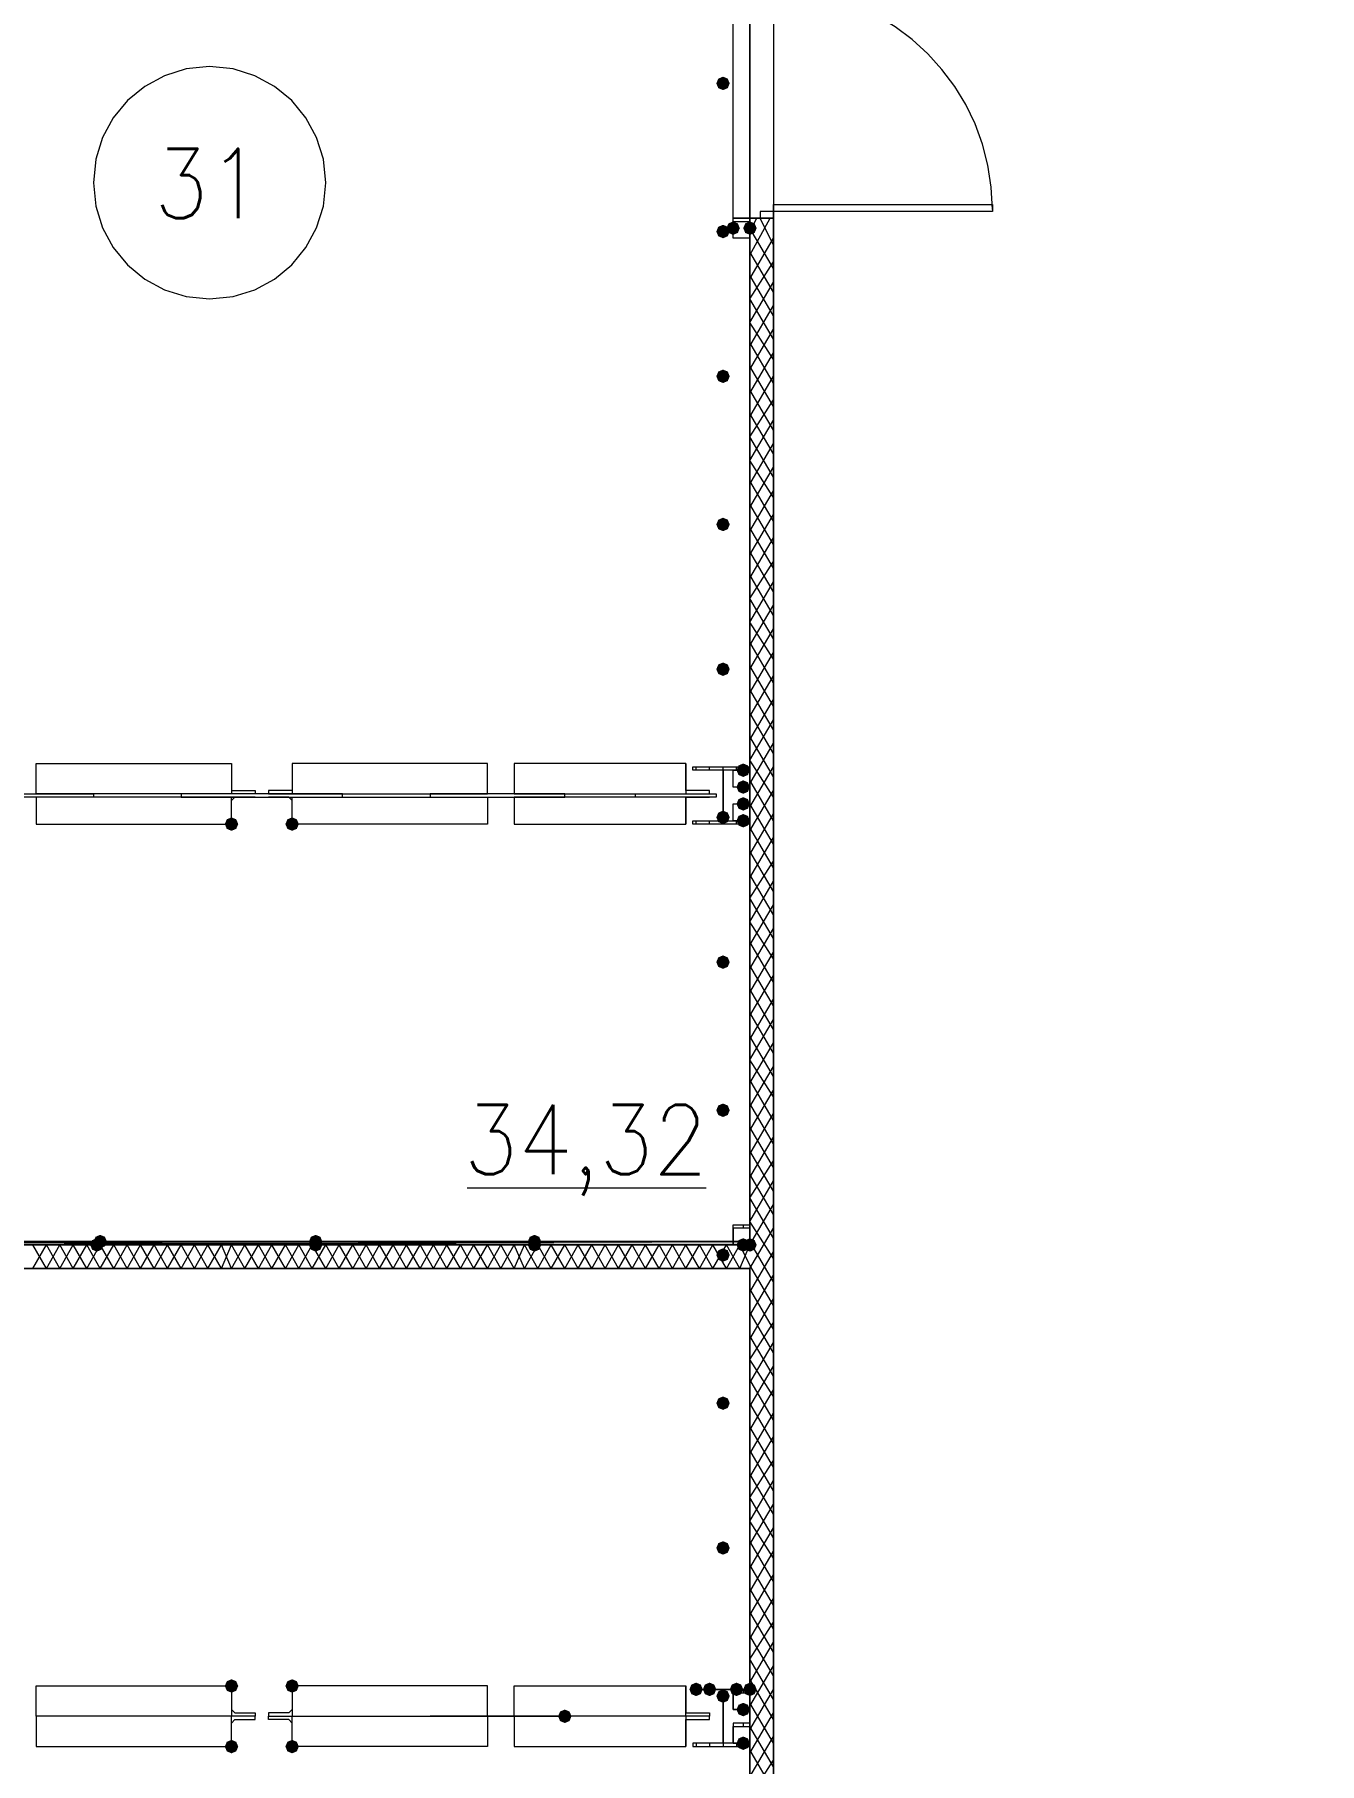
# Model space of a CAD drawing. Header units: millimetres. Extents: x 0 to 420, y 0 to 297.
# Drawn here: x 112.84 to 129, y 157.52 to 179.26 of the extents above; entities that cross this region are included whole.
import ezdxf

# ---------------------------------------------------------------- set-up
doc = ezdxf.new("R2010")
doc.units = ezdxf.units.MM
doc.styles.get("Standard").update_dxf_attribs({"font": 'STANDARD'})

msp = doc.modelspace()

# ---------------------------------------------------------------- hatches: boundary and pattern name
for color, points in [(7, [(121.581333, 178.646667), (121.556462, 178.586871), (121.496667, 178.562), (121.436871, 178.586871), (121.412, 178.646667), (121.436871, 178.706462), (121.496667, 178.731333), (121.556462, 178.706463)]), (7, [(121.581333, 176.784), (121.556462, 176.724204), (121.496667, 176.699333), (121.436871, 176.724204), (121.412, 176.784), (121.436871, 176.843796), (121.496667, 176.868667), (121.556462, 176.843796)]), (7, [(121.708333, 176.826333), (121.683463, 176.766537), (121.623667, 176.741667), (121.563871, 176.766537), (121.539, 176.826333), (121.563871, 176.886129), (121.623667, 176.911), (121.683462, 176.886129)]), (7, [(121.92, 176.826333), (121.895129, 176.766537), (121.835333, 176.741667), (121.775538, 176.766537), (121.750667, 176.826333), (121.775537, 176.886129), (121.835333, 176.911), (121.895129, 176.886129)]), (7, [(121.581333, 174.963667), (121.556462, 174.903871), (121.496667, 174.879), (121.436871, 174.903871), (121.412, 174.963667), (121.436871, 175.023462), (121.496667, 175.048333), (121.556462, 175.023463)]), (7, [(121.581333, 173.101), (121.556462, 173.041204), (121.496667, 173.016333), (121.436871, 173.041204), (121.412, 173.101), (121.436871, 173.160796), (121.496667, 173.185667), (121.556462, 173.160796)]), (7, [(121.581333, 171.280667), (121.556462, 171.220871), (121.496667, 171.196), (121.436871, 171.220871), (121.412, 171.280667), (121.436871, 171.340462), (121.496667, 171.365333), (121.556462, 171.340463)]), (7, [(121.835333, 170.010667), (121.810463, 169.950871), (121.750667, 169.926), (121.690871, 169.950871), (121.666, 170.010667), (121.690871, 170.070462), (121.750667, 170.095333), (121.810462, 170.070463)]), (7, [(121.835333, 169.799), (121.810463, 169.739204), (121.750667, 169.714333), (121.690871, 169.739204), (121.666, 169.799), (121.690871, 169.858796), (121.750667, 169.883667), (121.810462, 169.858796)]), (7, [(121.835333, 169.587333), (121.810463, 169.527537), (121.750667, 169.502667), (121.690871, 169.527537), (121.666, 169.587333), (121.690871, 169.647129), (121.750667, 169.672), (121.810462, 169.647129)]), (7, [(115.400667, 169.333333), (115.375796, 169.273537), (115.316, 169.248667), (115.256204, 169.273537), (115.231333, 169.333333), (115.256204, 169.393129), (115.316, 169.418), (115.375796, 169.393129)]), (7, [(116.162667, 169.333333), (116.137796, 169.273537), (116.078, 169.248667), (116.018204, 169.273537), (115.993333, 169.333333), (116.018204, 169.393129), (116.078, 169.418), (116.137796, 169.393129)]), (7, [(121.581333, 169.418), (121.556462, 169.358204), (121.496667, 169.333333), (121.436871, 169.358204), (121.412, 169.418), (121.436871, 169.477796), (121.496667, 169.502667), (121.556462, 169.477796)]), (7, [(121.835333, 169.375667), (121.810463, 169.315871), (121.750667, 169.291), (121.690871, 169.315871), (121.666, 169.375667), (121.690871, 169.435462), (121.750667, 169.460333), (121.810462, 169.435463)]), (7, [(121.581333, 167.597667), (121.556462, 167.537871), (121.496667, 167.513), (121.436871, 167.537871), (121.412, 167.597667), (121.436871, 167.657462), (121.496667, 167.682333), (121.556462, 167.657463)]), (7, [(121.581333, 165.735), (121.556462, 165.675204), (121.496667, 165.650333), (121.436871, 165.675204), (121.412, 165.735), (121.436871, 165.794796), (121.496667, 165.819667), (121.556462, 165.794796)]), (254, [(113.707333, 164.041667), (113.682463, 163.981871), (113.622667, 163.957), (113.562871, 163.981871), (113.538, 164.041667), (113.562871, 164.101462), (113.622667, 164.126333), (113.682462, 164.101463)]), (254, [(113.749667, 164.084), (113.724796, 164.024204), (113.665, 163.999333), (113.605204, 164.024204), (113.580333, 164.084), (113.605204, 164.143796), (113.665, 164.168667), (113.724796, 164.143796)]), (254, [(116.459, 164.084), (116.434129, 164.024204), (116.374333, 163.999333), (116.314538, 164.024204), (116.289667, 164.084), (116.314537, 164.143796), (116.374333, 164.168667), (116.434129, 164.143796)]), (254, [(116.459, 164.041667), (116.434129, 163.981871), (116.374333, 163.957), (116.314538, 163.981871), (116.289667, 164.041667), (116.314537, 164.101462), (116.374333, 164.126333), (116.434129, 164.101463)]), (254, [(119.210667, 164.084), (119.185796, 164.024204), (119.126, 163.999333), (119.066204, 164.024204), (119.041333, 164.084), (119.066204, 164.143796), (119.126, 164.168667), (119.185796, 164.143796)]), (254, [(119.210667, 164.041667), (119.185796, 163.981871), (119.126, 163.957), (119.066204, 163.981871), (119.041333, 164.041667), (119.066204, 164.101462), (119.126, 164.126333), (119.185796, 164.101463)]), (7, [(121.835333, 164.041667), (121.810463, 163.981871), (121.750667, 163.957), (121.690871, 163.981871), (121.666, 164.041667), (121.690871, 164.101462), (121.750667, 164.126333), (121.810462, 164.101463)]), (254, [(121.92, 164.041667), (121.895129, 163.981871), (121.835333, 163.957), (121.775538, 163.981871), (121.750667, 164.041667), (121.775537, 164.101462), (121.835333, 164.126333), (121.895129, 164.101463)]), (254, [(121.92, 164.041667), (121.895129, 163.981871), (121.835333, 163.957), (121.775538, 163.981871), (121.750667, 164.041667), (121.775537, 164.101462), (121.835333, 164.126333), (121.895129, 164.101463)]), (7, [(121.581333, 163.914667), (121.556462, 163.854871), (121.496667, 163.83), (121.436871, 163.854871), (121.412, 163.914667), (121.436871, 163.974462), (121.496667, 163.999333), (121.556462, 163.974463)]), (7, [(121.581333, 162.052), (121.556462, 161.992204), (121.496667, 161.967333), (121.436871, 161.992204), (121.412, 162.052), (121.436871, 162.111796), (121.496667, 162.136667), (121.556462, 162.111796)]), (7, [(121.581333, 160.231667), (121.556462, 160.171871), (121.496667, 160.147), (121.436871, 160.171871), (121.412, 160.231667), (121.436871, 160.291462), (121.496667, 160.316333), (121.556462, 160.291463)]), (7, [(115.400667, 158.496), (115.375796, 158.436204), (115.316, 158.411333), (115.256204, 158.436204), (115.231333, 158.496), (115.256204, 158.555796), (115.316, 158.580667), (115.375796, 158.555796)]), (7, [(116.162667, 158.496), (116.137796, 158.436204), (116.078, 158.411333), (116.018204, 158.436204), (115.993333, 158.496), (116.018204, 158.555796), (116.078, 158.580667), (116.137796, 158.555796)]), (7, [(121.242667, 158.453667), (121.217796, 158.393871), (121.158, 158.369), (121.098204, 158.393871), (121.073333, 158.453667), (121.098204, 158.513462), (121.158, 158.538333), (121.217796, 158.513463)]), (7, [(121.412, 158.453667), (121.387129, 158.393871), (121.327333, 158.369), (121.267538, 158.393871), (121.242667, 158.453667), (121.267537, 158.513462), (121.327333, 158.538333), (121.387129, 158.513463)]), (7, [(121.750667, 158.453667), (121.725796, 158.393871), (121.666, 158.369), (121.606204, 158.393871), (121.581333, 158.453667), (121.606204, 158.513462), (121.666, 158.538333), (121.725796, 158.513463)]), (7, [(121.92, 158.453667), (121.895129, 158.393871), (121.835333, 158.369), (121.775538, 158.393871), (121.750667, 158.453667), (121.775537, 158.513462), (121.835333, 158.538333), (121.895129, 158.513463)]), (7, [(121.581333, 158.369), (121.556462, 158.309204), (121.496667, 158.284333), (121.436871, 158.309204), (121.412, 158.369), (121.436871, 158.428796), (121.496667, 158.453667), (121.556462, 158.428796)]), (7, [(121.835333, 158.199667), (121.810463, 158.139871), (121.750667, 158.115), (121.690871, 158.139871), (121.666, 158.199667), (121.690871, 158.259462), (121.750667, 158.284333), (121.810462, 158.259463)]), (7, [(119.591667, 158.115), (119.566796, 158.055204), (119.507, 158.030333), (119.447204, 158.055204), (119.422333, 158.115), (119.447204, 158.174796), (119.507, 158.199667), (119.566796, 158.174796)]), (7, [(121.835333, 157.776333), (121.810463, 157.716537), (121.750667, 157.691667), (121.690871, 157.716537), (121.666, 157.776333), (121.690871, 157.836129), (121.750667, 157.861), (121.810462, 157.836129)]), (7, [(115.400667, 157.734), (115.375796, 157.674204), (115.316, 157.649333), (115.256204, 157.674204), (115.231333, 157.734), (115.256204, 157.793796), (115.316, 157.818667), (115.375796, 157.793796)]), (7, [(116.162667, 157.734), (116.137796, 157.674204), (116.078, 157.649333), (116.018204, 157.674204), (115.993333, 157.734), (116.018204, 157.793796), (116.078, 157.818667), (116.137796, 157.793796)])]:
    msp.add_hatch(color=color).paths.add_polyline_path(points, flags=0)
h = msp.add_hatch(color=7)
h.paths.add_polyline_path([(121.835333, 164.084), (109.516333, 164.084), (121.835333, 164.041667)], flags=0)
h.paths.add_polyline_path([(109.516333, 164.084), (121.835333, 164.041667), (109.516333, 164.041667)], flags=0)

# ---------------------------------------------------------------- linework, layer by layer
at = {"color": 152, "lineweight": 0}
for points in [[(109.516333, 187.452), (109.516333, 164.041667), (121.835333, 164.041667), (121.835333, 187.452)], [(109.516333, 140.377333), (121.835333, 140.377333), (121.835333, 163.745333), (109.516333, 163.745333)]]:
    msp.add_lwpolyline(points, close=True, dxfattribs=at)
at = {"color": 8, "lineweight": 0}
msp.add_lwpolyline([(122.131667, 187.452), (122.131667, 140.377333), (243.586, 140.377333), (243.586, 187.452)], close=True, dxfattribs=at)
at = {"color": 7, "lineweight": 0}
for points in [[(121.623667, 178.392667), (121.623667, 179.874333), (121.750667, 179.874333)], [(121.750667, 179.874333), (121.835333, 179.874333), (121.835333, 178.392667)], [(124.883333, 177.059167), (124.869018, 177.342675), (124.827, 177.617994), (124.758674, 177.883728), (124.665432, 178.138485), (124.54867, 178.38087), (124.409781, 178.609491), (124.250158, 178.822952), (124.071195, 179.019861), (123.874286, 179.198824), (123.660824, 179.358448), (123.432204, 179.497337), (123.189818, 179.614099), (122.935061, 179.70734), (122.669327, 179.775666), (122.394009, 179.817684), (122.1105, 179.832)], [(116.501333, 177.397833), (116.471661, 177.692177), (116.386561, 177.966329), (116.251905, 178.214416), (116.073566, 178.430566), (115.857416, 178.608905), (115.609329, 178.743561), (115.335177, 178.828661), (115.040833, 178.858333), (114.74649, 178.828661), (114.472338, 178.743561), (114.224251, 178.608905), (114.008101, 178.430566), (113.829762, 178.214416), (113.695106, 177.966329), (113.610005, 177.692177), (113.580333, 177.397833)], [(121.750667, 176.953333), (121.623667, 176.953333), (121.623667, 178.392667)], [(121.835333, 178.392667), (121.835333, 176.953333), (121.750667, 176.953333)], [(113.580333, 177.397833), (113.610005, 177.10349), (113.695106, 176.829338), (113.829762, 176.581251), (114.008101, 176.365101), (114.224251, 176.186762), (114.472338, 176.052106), (114.74649, 175.967005), (115.040833, 175.937333), (115.335177, 175.967005), (115.609329, 176.052106), (115.857416, 176.186762), (116.073566, 176.365101), (116.251905, 176.581251), (116.386561, 176.829338), (116.471661, 177.10349), (116.501333, 177.397833)], [(121.835333, 176.784), (121.92, 176.953333)], [(121.835333, 176.487667), (122.089333, 176.953333)], [(122.131667, 176.953333), (121.962333, 176.953333), (121.835333, 176.953333)], [(121.835333, 176.953333), (121.962333, 176.953333), (122.131667, 176.953333), (121.962333, 176.953333)], [(121.835333, 176.953333), (121.835333, 164.041667)], [(122.131667, 176.614667), (121.962333, 176.953333)], [(122.131667, 176.911), (122.131667, 176.953333)], [(122.131667, 150.876), (122.131667, 176.953333)], [(122.131667, 176.318333), (121.835333, 176.826333)], [(121.835333, 176.191333), (122.131667, 176.699333)], [(122.131667, 176.022), (121.835333, 176.53)], [(121.835333, 175.937333), (122.131667, 176.403)], [(122.131667, 175.725667), (121.835333, 176.233667)], [(121.835333, 175.641), (122.131667, 176.149)], [(122.131667, 175.429333), (121.835333, 175.937333)], [(121.835333, 175.344667), (122.131667, 175.852667)], [(122.131667, 175.175333), (121.835333, 175.641)], [(121.835333, 175.048333), (122.131667, 175.556333)], [(122.131667, 174.879), (121.835333, 175.387)], [(121.835333, 174.752), (122.131667, 175.26)], [(122.131667, 174.582667), (121.835333, 175.090667)], [(121.835333, 174.455667), (122.131667, 174.963667)], [(122.131667, 174.286333), (121.835333, 174.794333)], [(121.835333, 174.201667), (122.131667, 174.667333)], [(122.131667, 173.99), (121.835333, 174.498)], [(121.835333, 173.905333), (122.131667, 174.413333)], [(122.131667, 173.693667), (121.835333, 174.201667)], [(121.835333, 173.609), (122.131667, 174.117)], [(122.131667, 173.439667), (121.835333, 173.905333)], [(121.835333, 173.312667), (122.131667, 173.820667)], [(122.131667, 173.143333), (121.835333, 173.651333)], [(121.835333, 173.016333), (122.131667, 173.524333)], [(122.131667, 172.847), (121.835333, 173.355)], [(121.835333, 172.72), (122.131667, 173.228)], [(122.131667, 172.550667), (121.835333, 173.058667)], [(121.835333, 172.423667), (122.131667, 172.931667)], [(122.131667, 172.254333), (121.835333, 172.762333)], [(121.835333, 172.169667), (122.131667, 172.635333)], [(122.131667, 171.958), (121.835333, 172.466)], [(121.835333, 171.873333), (122.131667, 172.381333)], [(122.131667, 171.661667), (121.835333, 172.169667)], [(121.835333, 171.577), (122.131667, 172.085)], [(122.131667, 171.407667), (121.835333, 171.873333)], [(121.835333, 171.280667), (122.131667, 171.788667)], [(122.131667, 171.111333), (121.835333, 171.619333)], [(121.835333, 170.984333), (122.131667, 171.492333)], [(122.131667, 170.815), (121.835333, 171.323)], [(121.835333, 170.688), (122.131667, 171.196)], [(122.131667, 170.518667), (121.835333, 171.026667)], [(121.835333, 170.391667), (122.131667, 170.899667)], [(122.131667, 170.222333), (121.835333, 170.730333)], [(121.835333, 170.137667), (122.131667, 170.645667)], [(122.131667, 169.926), (121.835333, 170.434)], [(121.835333, 169.841333), (122.131667, 170.349333)], [(115.316, 170.095333), (115.316, 170.053)], [(115.316, 170.053), (115.316, 169.756667), (115.358333, 169.756667), (115.612333, 169.756667), (115.612333, 169.714333)], [(116.078, 170.053), (116.078, 169.756667), (116.035667, 169.756667), (115.781667, 169.756667), (115.781667, 169.714333)], [(116.078, 170.095333), (116.078, 170.053)], [(121.031, 170.095333), (118.872, 170.095333), (118.872, 169.714333), (121.031, 169.714333), (121.327333, 169.714333), (121.327333, 169.756667), (121.073333, 169.756667), (121.031, 169.756667), (121.031, 170.053), (121.031, 170.095333), (121.031, 169.714333)], [(121.158, 170.010667), (121.158, 170.053)], [(121.327333, 170.010667), (121.327333, 170.053)], [(121.496667, 169.333333), (121.496667, 170.053)], [(121.666, 170.010667), (121.666, 170.053)], [(122.131667, 169.672), (121.835333, 170.137667)], [(121.835333, 169.545), (122.131667, 170.053)], [(121.835333, 170.010667), (121.835333, 170.053)], [(122.131667, 169.375667), (121.835333, 169.883667)], [(115.612333, 169.714333), (115.316, 169.714333)], [(115.612333, 169.672), (115.316, 169.672)], [(115.316, 169.333333), (115.316, 169.629667), (115.358333, 169.672), (115.612333, 169.672)], [(115.781667, 169.714333), (116.078, 169.714333)], [(115.781667, 169.672), (116.078, 169.672)], [(116.078, 169.333333), (116.078, 169.629667), (116.035667, 169.672), (115.781667, 169.672)], [(121.031, 169.672), (121.031, 169.333333), (121.031, 169.629667), (121.031, 169.672), (118.872, 169.672), (118.872, 169.333333), (121.031, 169.333333)], [(121.835333, 169.248667), (122.131667, 169.756667)], [(122.131667, 169.079333), (121.835333, 169.587333)], [(121.158, 169.333333), (121.158, 169.375667)], [(121.327333, 169.333333), (121.327333, 169.375667)], [(121.666, 169.333333), (121.666, 169.375667)], [(121.835333, 168.952333), (122.131667, 169.460333)], [(121.835333, 169.333333), (121.835333, 169.375667)], [(122.131667, 168.783), (121.835333, 169.291)], [(121.835333, 168.656), (122.131667, 169.164)], [(122.131667, 168.486667), (121.835333, 168.994667)], [(121.835333, 168.402), (122.131667, 168.867667)], [(122.131667, 168.190333), (121.835333, 168.698333)], [(121.835333, 168.105667), (122.131667, 168.613667)], [(122.131667, 167.894), (121.835333, 168.402)], [(121.835333, 167.809333), (122.131667, 168.317333)], [(122.131667, 167.64), (121.835333, 168.105667)], [(121.835333, 167.513), (122.131667, 168.021)], [(122.131667, 167.343667), (121.835333, 167.851667)], [(121.835333, 167.216667), (122.131667, 167.724667)], [(122.131667, 167.047333), (121.835333, 167.555333)], [(121.835333, 166.920333), (122.131667, 167.428333)], [(122.131667, 166.751), (121.835333, 167.259)], [(121.835333, 166.624), (122.131667, 167.132)], [(122.131667, 166.454667), (121.835333, 166.962667)], [(121.835333, 166.37), (122.131667, 166.878)], [(122.131667, 166.158333), (121.835333, 166.666333)], [(121.835333, 166.073667), (122.131667, 166.581667)], [(122.131667, 165.904333), (121.835333, 166.37)], [(121.835333, 165.777333), (122.131667, 166.285333)], [(122.131667, 165.608), (121.835333, 166.116)], [(121.835333, 165.481), (122.131667, 165.989)], [(122.131667, 165.311667), (121.835333, 165.819667)], [(121.835333, 165.184667), (122.131667, 165.692667)], [(122.131667, 165.015333), (121.835333, 165.523333)], [(121.835333, 164.888333), (122.131667, 165.396333)], [(122.131667, 164.719), (121.835333, 165.227)], [(121.835333, 164.634333), (122.131667, 165.1)], [(122.131667, 164.422667), (121.835333, 164.930667)], [(121.835333, 164.338), (122.131667, 164.846)], [(118.279333, 164.761333), (121.285, 164.761333)], [(122.131667, 164.126333), (121.835333, 164.634333)], [(121.835333, 164.041667), (122.131667, 164.549667)], [(121.750667, 164.295667), (121.750667, 164.253333)], [(122.131667, 163.872333), (121.835333, 164.338)], [(121.835333, 163.745333), (122.131667, 164.253333)], [(121.835333, 164.041667), (109.516333, 164.041667), (121.835333, 164.084), (109.516333, 164.084)], [(121.835333, 164.041667), (109.516333, 164.041667)], [(112.818333, 163.745333), (112.987667, 164.041667)], [(112.987667, 163.745333), (112.818333, 164.041667)], [(112.987667, 163.745333), (113.157, 164.041667)], [(113.157, 163.745333), (112.987667, 164.041667)], [(113.157, 163.745333), (113.326333, 164.041667)], [(113.326333, 163.745333), (113.157, 164.041667)], [(113.326333, 163.745333), (113.495667, 164.041667)], [(113.495667, 163.745333), (113.326333, 164.041667)], [(113.495667, 163.745333), (113.665, 164.041667)], [(113.665, 163.745333), (113.495667, 164.041667)], [(113.665, 163.745333), (113.834333, 164.041667)], [(113.834333, 163.745333), (113.665, 164.041667)], [(113.834333, 163.745333), (114.003667, 164.041667)], [(114.003667, 163.745333), (113.834333, 164.041667)], [(114.003667, 163.745333), (114.173, 164.041667)], [(114.173, 163.745333), (114.003667, 164.041667)], [(114.173, 163.745333), (114.342333, 164.041667)], [(114.342333, 163.745333), (114.173, 164.041667)], [(114.342333, 163.745333), (114.511667, 164.041667)], [(114.511667, 163.745333), (114.342333, 164.041667)], [(114.511667, 163.745333), (114.681, 164.041667)], [(114.681, 163.745333), (114.511667, 164.041667)], [(114.681, 163.745333), (114.850333, 164.041667)], [(114.850333, 163.745333), (114.681, 164.041667)], [(114.850333, 163.745333), (115.019667, 164.041667)], [(115.019667, 163.745333), (114.850333, 164.041667)], [(115.019667, 163.745333), (115.189, 164.041667)], [(115.189, 163.745333), (115.019667, 164.041667)], [(115.189, 163.745333), (115.316, 164.041667)], [(115.316, 163.745333), (115.189, 164.041667)], [(115.316, 163.745333), (115.485333, 164.041667)], [(115.485333, 163.745333), (115.316, 164.041667)], [(115.485333, 163.745333), (115.654667, 164.041667)], [(115.654667, 163.745333), (115.485333, 164.041667)], [(115.654667, 163.745333), (115.824, 164.041667)], [(115.824, 163.745333), (115.654667, 164.041667)], [(115.824, 163.745333), (115.993333, 164.041667)], [(115.993333, 163.745333), (115.824, 164.041667)], [(115.993333, 163.745333), (116.162667, 164.041667)], [(116.162667, 163.745333), (115.993333, 164.041667)], [(116.162667, 163.745333), (116.332, 164.041667)], [(116.332, 163.745333), (116.162667, 164.041667)], [(116.332, 163.745333), (116.501333, 164.041667)], [(116.501333, 163.745333), (116.332, 164.041667)], [(116.501333, 163.745333), (116.670667, 164.041667)], [(116.670667, 163.745333), (116.501333, 164.041667)], [(116.670667, 163.745333), (116.84, 164.041667)], [(116.84, 163.745333), (116.670667, 164.041667)], [(116.84, 163.745333), (117.009333, 164.041667)], [(117.009333, 163.745333), (116.84, 164.041667)], [(117.009333, 163.745333), (117.178667, 164.041667)], [(117.178667, 163.745333), (117.009333, 164.041667)], [(117.178667, 163.745333), (117.348, 164.041667)], [(117.348, 163.745333), (117.178667, 164.041667)], [(117.348, 163.745333), (117.517333, 164.041667)], [(117.517333, 163.745333), (117.348, 164.041667)], [(117.517333, 163.745333), (117.686667, 164.041667)], [(117.686667, 163.745333), (117.517333, 164.041667)], [(117.686667, 163.745333), (117.856, 164.041667)], [(117.856, 163.745333), (117.686667, 164.041667)], [(117.856, 163.745333), (118.025333, 164.041667)], [(118.025333, 163.745333), (117.856, 164.041667)], [(118.025333, 163.745333), (118.194667, 164.041667)], [(118.194667, 163.745333), (118.025333, 164.041667)], [(118.194667, 163.745333), (118.364, 164.041667)], [(118.364, 163.745333), (118.194667, 164.041667)], [(118.364, 163.745333), (118.533333, 164.041667)], [(118.533333, 163.745333), (118.364, 164.041667)], [(118.533333, 163.745333), (118.702667, 164.041667)], [(118.702667, 163.745333), (118.533333, 164.041667)], [(118.702667, 163.745333), (118.872, 164.041667)], [(118.872, 163.745333), (118.702667, 164.041667)], [(118.872, 163.745333), (118.999, 164.041667)], [(118.999, 163.745333), (118.872, 164.041667)], [(118.999, 163.745333), (119.168333, 164.041667)], [(119.168333, 163.745333), (118.999, 164.041667)], [(119.168333, 163.745333), (119.337667, 164.041667)], [(119.337667, 163.745333), (119.168333, 164.041667)], [(119.337667, 163.745333), (119.507, 164.041667)], [(119.507, 163.745333), (119.337667, 164.041667)], [(119.507, 163.745333), (119.676333, 164.041667)], [(119.676333, 163.745333), (119.507, 164.041667)], [(119.676333, 163.745333), (119.845667, 164.041667)], [(119.845667, 163.745333), (119.676333, 164.041667)], [(119.845667, 163.745333), (120.015, 164.041667)], [(120.015, 163.745333), (119.845667, 164.041667)], [(120.015, 163.745333), (120.184333, 164.041667)], [(120.184333, 163.745333), (120.015, 164.041667)], [(120.184333, 163.745333), (120.353667, 164.041667)], [(120.353667, 163.745333), (120.184333, 164.041667)], [(120.353667, 163.745333), (120.523, 164.041667)], [(120.523, 163.745333), (120.353667, 164.041667)], [(120.523, 163.745333), (120.692333, 164.041667)], [(120.692333, 163.745333), (120.523, 164.041667)], [(120.692333, 163.745333), (120.861667, 164.041667)], [(120.861667, 163.745333), (120.692333, 164.041667)], [(120.861667, 163.745333), (121.031, 164.041667)], [(121.031, 163.745333), (120.861667, 164.041667)], [(121.031, 163.745333), (121.200333, 164.041667)], [(121.200333, 163.745333), (121.031, 164.041667)], [(121.200333, 163.745333), (121.369667, 164.041667)], [(121.369667, 163.745333), (121.200333, 164.041667)], [(121.369667, 163.745333), (121.539, 164.041667)], [(121.539, 163.745333), (121.369667, 164.041667)], [(121.539, 163.745333), (121.708333, 164.041667)], [(121.708333, 163.745333), (121.539, 164.041667)], [(121.708333, 163.745333), (121.835333, 164.041667)], [(121.835333, 163.787667), (121.708333, 164.041667)], [(122.131667, 163.576), (121.835333, 164.084)], [(121.835333, 163.449), (122.131667, 163.957)], [(109.516333, 163.745333), (121.835333, 163.745333)], [(122.131667, 163.279667), (121.835333, 163.787667)], [(121.835333, 163.745333), (121.835333, 150.876)], [(121.835333, 163.152667), (122.131667, 163.660667)], [(122.131667, 162.983333), (121.835333, 163.491333)], [(121.835333, 162.856333), (122.131667, 163.364333)], [(122.131667, 162.687), (121.835333, 163.195)], [(121.835333, 162.602333), (122.131667, 163.068)], [(122.131667, 162.390667), (121.835333, 162.898667)], [(121.835333, 162.306), (122.131667, 162.814)], [(122.131667, 162.136667), (121.835333, 162.602333)], [(121.835333, 162.009667), (122.131667, 162.517667)], [(122.131667, 161.840333), (121.835333, 162.348333)], [(121.835333, 161.713333), (122.131667, 162.221333)], [(122.131667, 161.544), (121.835333, 162.052)], [(121.835333, 161.417), (122.131667, 161.925)], [(122.131667, 161.247667), (121.835333, 161.755667)], [(121.835333, 161.120667), (122.131667, 161.628667)], [(122.131667, 160.951333), (121.835333, 161.459333)], [(121.835333, 160.866667), (122.131667, 161.332333)], [(122.131667, 160.655), (121.835333, 161.163)], [(121.835333, 160.570333), (122.131667, 161.078333)], [(122.131667, 160.358667), (121.835333, 160.866667)], [(121.835333, 160.274), (122.131667, 160.782)], [(122.131667, 160.104667), (121.835333, 160.570333)], [(121.835333, 159.977667), (122.131667, 160.485667)], [(122.131667, 159.808333), (121.835333, 160.316333)], [(121.835333, 159.681333), (122.131667, 160.189333)], [(122.131667, 159.512), (121.835333, 160.02)], [(121.835333, 159.385), (122.131667, 159.893)], [(122.131667, 159.215667), (121.835333, 159.723667)], [(121.835333, 159.088667), (122.131667, 159.596667)], [(122.131667, 158.919333), (121.835333, 159.427333)], [(121.835333, 158.834667), (122.131667, 159.300333)], [(122.131667, 158.623), (121.835333, 159.131)], [(121.835333, 158.538333), (122.131667, 159.046333)], [(122.131667, 158.326667), (121.835333, 158.834667)], [(121.835333, 158.242), (122.131667, 158.75)], [(115.316, 158.496), (115.316, 158.453667), (115.316, 158.199667), (115.358333, 158.157333), (115.612333, 158.157333), (115.612333, 158.115)], [(116.078, 158.496), (116.078, 158.453667), (116.078, 158.199667), (116.035667, 158.157333), (115.781667, 158.157333), (115.781667, 158.115)], [(121.031, 158.115), (121.031, 158.496), (121.031, 158.453667), (121.031, 158.199667), (121.031, 158.157333), (121.073333, 158.157333), (121.327333, 158.157333), (121.327333, 158.115), (121.031, 158.115), (118.872, 158.115), (118.872, 158.496), (121.031, 158.496)], [(122.131667, 158.072667), (121.835333, 158.580667)], [(121.496667, 158.453667), (121.496667, 157.734)], [(121.750667, 158.453667), (121.750667, 158.411333)], [(121.835333, 157.945667), (122.131667, 158.453667)], [(122.131667, 157.776333), (121.835333, 158.284333)], [(115.612333, 158.115), (115.316, 158.115)], [(115.612333, 158.115), (115.316, 158.115)], [(115.316, 157.734), (115.316, 158.030333), (115.358333, 158.072667), (115.612333, 158.072667), (115.612333, 158.115)], [(115.781667, 158.115), (116.078, 158.115)], [(115.781667, 158.115), (116.078, 158.115)], [(116.078, 157.734), (116.078, 158.030333), (116.035667, 158.072667), (115.781667, 158.072667), (115.781667, 158.115)], [(121.031, 158.115), (121.031, 157.734), (121.031, 158.030333), (121.031, 158.072667), (121.073333, 158.072667), (121.327333, 158.072667), (121.327333, 158.115), (121.031, 158.115), (118.872, 158.115), (118.872, 157.734), (121.031, 157.734)], [(121.835333, 157.649333), (122.131667, 158.157333)], [(121.750667, 158.030333), (121.750667, 157.988)], [(122.131667, 157.48), (121.835333, 157.988)], [(121.835333, 157.353), (122.131667, 157.861)], [(121.158, 157.776333), (121.158, 157.734)], [(121.327333, 157.776333), (121.327333, 157.734)], [(121.666, 157.776333), (121.666, 157.734)], [(121.835333, 157.776333), (121.835333, 157.734)], [(122.131667, 157.183667), (121.835333, 157.691667)], [(121.835333, 157.099), (122.131667, 157.564667)]]:
    msp.add_lwpolyline(points, dxfattribs=at)
for points in [[(121.623667, 176.699333), (121.623667, 176.911), (121.835333, 176.911), (121.835333, 176.699333), (121.623667, 176.699333), (121.623667, 176.953333), (121.835333, 176.953333), (121.835333, 176.699333)], [(121.962333, 176.953333), (122.131667, 176.953333), (122.131667, 177.038), (122.047, 177.038), (121.962333, 177.038)], [(124.883333, 177.038), (122.131667, 177.038), (122.131667, 177.122667), (124.883333, 177.122667)], [(112.860667, 170.095333), (115.316, 170.095333), (115.316, 169.714333), (112.860667, 169.714333)], [(118.533333, 170.095333), (116.078, 170.095333), (116.078, 169.714333), (118.533333, 169.714333)], [(121.835333, 169.333333), (121.115667, 169.333333), (121.115667, 169.375667), (121.496667, 169.375667), (121.496667, 170.010667), (121.115667, 170.010667), (121.115667, 170.053), (121.835333, 170.053), (121.835333, 170.010667), (121.496667, 170.010667), (121.496667, 169.375667), (121.835333, 169.375667)], [(121.835333, 169.799), (121.623667, 169.799), (121.623667, 170.010667), (121.835333, 170.010667), (121.835333, 169.799), (121.623667, 169.799), (121.623667, 170.010667), (121.835333, 170.010667)], [(111.887, 169.714333), (113.580333, 169.714333), (113.580333, 169.672), (111.887, 169.672)], [(112.860667, 169.333333), (115.316, 169.333333), (115.316, 169.672), (112.860667, 169.672)], [(116.713, 169.714333), (114.681, 169.714333), (114.681, 169.672), (116.713, 169.672)], [(118.533333, 169.333333), (116.078, 169.333333), (116.078, 169.672), (118.533333, 169.672)], [(119.507, 169.714333), (117.813667, 169.714333), (117.813667, 169.672), (119.507, 169.672)], [(121.412, 169.672), (120.396, 169.672), (120.396, 169.714333), (121.412, 169.714333)], [(121.327333, 169.672), (121.073333, 169.672), (121.031, 169.672)], [(121.835333, 169.375667), (121.623667, 169.375667), (121.623667, 169.587333), (121.835333, 169.587333), (121.835333, 169.375667), (121.623667, 169.375667), (121.623667, 169.587333), (121.835333, 169.587333)], [(121.623667, 164.295667), (121.835333, 164.295667), (121.835333, 164.041667), (121.623667, 164.041667)], [(121.623667, 164.253333), (121.623667, 164.041667), (121.835333, 164.041667), (121.835333, 164.253333)], [(121.835333, 164.084), (109.516333, 164.084), (121.835333, 164.041667)], [(109.516333, 164.084), (121.835333, 164.041667), (109.516333, 164.041667)], [(109.516333, 164.041667), (109.516333, 164.084), (121.835333, 164.084), (121.835333, 164.041667), (109.516333, 164.041667), (121.835333, 164.041667), (121.835333, 164.084), (109.516333, 164.084)], [(112.860667, 158.496), (115.316, 158.496), (115.316, 158.115), (112.860667, 158.115)], [(118.533333, 158.496), (116.078, 158.496), (116.078, 158.115), (118.533333, 158.115)], [(121.835333, 158.453667), (121.115667, 158.453667), (121.496667, 158.453667), (121.496667, 157.776333), (121.115667, 157.776333), (121.115667, 157.734), (121.835333, 157.734), (121.835333, 157.776333), (121.496667, 157.776333), (121.496667, 158.453667)], [(121.835333, 158.453667), (121.623667, 158.453667), (121.623667, 158.199667), (121.835333, 158.199667)], [(121.835333, 158.411333), (121.835333, 158.199667), (121.623667, 158.199667), (121.623667, 158.411333)], [(112.860667, 157.734), (115.316, 157.734), (115.316, 158.115), (112.860667, 158.115)], [(118.533333, 157.734), (116.078, 157.734), (116.078, 158.115), (118.533333, 158.115)], [(117.813667, 158.115), (119.507, 158.115)], [(121.835333, 158.030333), (121.623667, 158.030333), (121.623667, 157.776333), (121.835333, 157.776333)], [(121.835333, 157.988), (121.835333, 157.776333), (121.623667, 157.776333), (121.623667, 157.988)]]:
    msp.add_lwpolyline(points, close=True, dxfattribs=at)

# ---------------------------------------------------------------- texts
at = {"color": 7, "char_height": 0.872032, "attachment_point": 1}
for s, insert, width in [('31', (114.342332, 177.825366), 0.872032), ('34,32', (118.237003, 165.802697), 2.85832711)]:
    msp.add_mtext(s, dxfattribs=dict(at, insert=insert, width=width))

doc.saveas('drawing.dxf')
